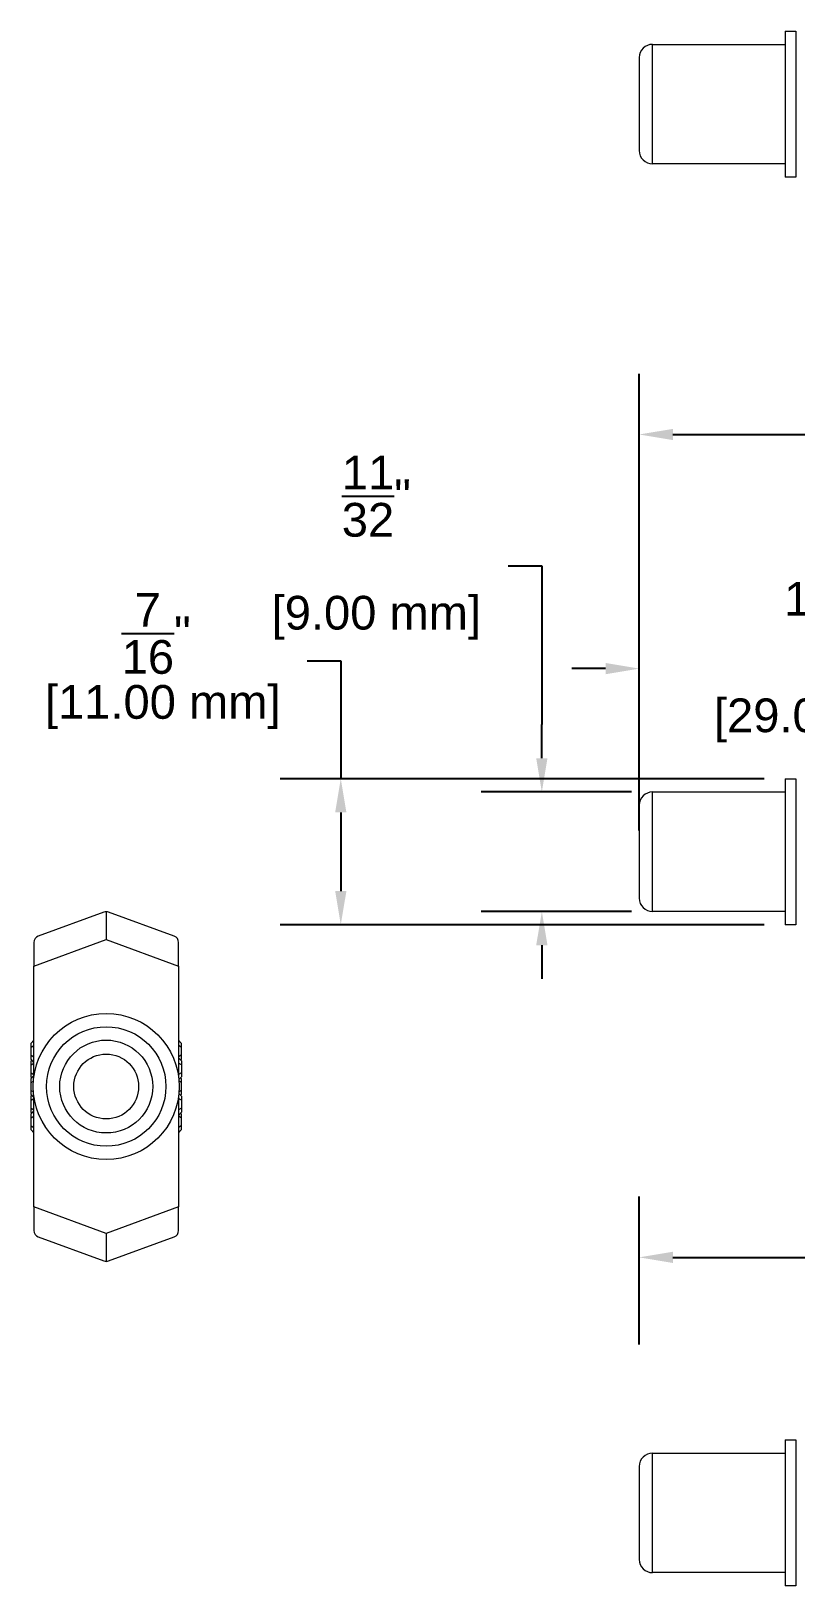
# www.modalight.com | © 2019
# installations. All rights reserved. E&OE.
# Model space of a CAD drawing. Header units: inches. Extents: x -0.28 to 6.04, y 1.09 to 6.89.
# Drawn here: x -0.281 to 1.987, y 1.856 to 6.466 of the extents above; entities that cross this region are included whole.
import ezdxf

# ---------------------------------------------------------------- set-up
doc = ezdxf.new("R2010")
doc.units = ezdxf.units.IN
doc.header["$MEASUREMENT"] = 0
doc.layers.get('Defpoints').update_dxf_attribs({"color": 1})
doc.layers.add('5Pin Male Connector', color=7, linetype='Continuous')
doc.styles.get("Standard").update_dxf_attribs({"font": 'Arial.ttf'})
doc.dimstyles.new('.1 DIM', dxfattribs={"dimscale": 0, "dimtxt": 0.1, "dimasz": 0.1, "dimexe": 0.18, "dimexo": 0.0625, "dimgap": 0.09, "dimtad": 0, "dimtih": 1, "dimtoh": 1, "dimdec": 5, "dimzin": 0, "dimdsep": 46, "dimlunit": 4, "dimtxsty": 'Standard', "dimcen": 0.09, "dimadec": 0, "dimazin": 0, "dimtfac": 1, "dimtdec": 5, "dimtofl": 0, "dimtmove": 0, "dimatfit": 3, "dimfxl": 1, "dimtolj": 1, "dimtzin": 0, "dimarcsym": 0})

# ---------------------------------------------------------------- blocks, each defined once
blk = doc.blocks.new('*D6')
at = {"layer": 'Defpoints', "color": 0, "lineweight": -2, "transparency": 16777216}
for p, q in [((1.5226, 4.0954), (1.5226, 5.4502)), ((3.6722, 4.0954), (3.6722, 5.4502)), ((1.6226, 5.2702), (2.1445, 5.2702)), ((3.5722, 5.2702), (3.0503, 5.2702))]:
    blk.add_line(p, q, dxfattribs=at)
at = {"layer": 'Defpoints', "color": 0, "transparency": 16777216}
for p in [(3.6722, 5.2702), (1.5226, 4.0329), (3.6722, 4.0329)]:
    blk.add_point(p, dxfattribs=at)
for points in [[(1.6226, 5.2868), (1.6226, 5.2535), (1.5226, 5.2702)], [(3.5722, 5.2868), (3.5722, 5.2535), (3.6722, 5.2702)]]:
    blk.add_solid(points, dxfattribs=at)
at = {"layer": 'Defpoints', "color": 0, "transparency": 16777216, "insert": (2.5974, 5.2702), "char_height": 0.1, "attachment_point": 5}
blk.add_mtext('\\A1;2{\\H1x;\\S5/32;}"\\P [54.60 mm]', dxfattribs=at)
blk = doc.blocks.new('*D7')
at = {"layer": 'Defpoints', "color": 0, "lineweight": -2, "transparency": 16777216}
for p, q in [((1.1337, 4.8803), (1.2337, 4.8803)), ((1.2337, 4.8803), (1.2337, 4.41)), ((1.2337, 4.31), (1.2337, 4.41)), ((1.4995, 4.21), (1.0537, 4.21)), ((1.4995, 3.8557), (1.0537, 3.8557)), ((1.2337, 3.7557), (1.2337, 3.6557))]:
    blk.add_line(p, q, dxfattribs=at)
at = {"layer": 'Defpoints', "color": 0, "transparency": 16777216}
for p in [(1.562, 4.21), (1.2337, 3.8557), (1.562, 3.8557)]:
    blk.add_point(p, dxfattribs=at)
for points in [[(1.217, 4.31), (1.2504, 4.31), (1.2337, 4.21)], [(1.217, 3.7557), (1.2504, 3.7557), (1.2337, 3.8557)]]:
    blk.add_solid(points, dxfattribs=at)
at = {"layer": 'Defpoints', "color": 0, "transparency": 16777216, "char_height": 0.1, "attachment_point": 5}
for s, insert in [('\\A1;{\\H1x;\\S11/32;}"', (0.7429, 5.0872)), ('\\A1;[9.00 mm]', (0.7429, 4.7266))]:
    blk.add_mtext(s, dxfattribs=dict(at, insert=insert))
blk = doc.blocks.new('*D8')
at = {"layer": 'Defpoints', "color": 0, "lineweight": -2, "transparency": 16777216}
for p, q in [((0.5374, 4.5987), (0.6374, 4.5987)), ((0.6374, 4.5987), (0.6374, 4.2494)), ((1.8932, 4.2494), (0.4574, 4.2494)), ((0.6374, 4.1494), (0.6374, 3.9163)), ((1.8932, 3.8163), (0.4574, 3.8163))]:
    blk.add_line(p, q, dxfattribs=at)
at = {"layer": 'Defpoints', "color": 0, "transparency": 16777216}
for p in [(1.9557, 4.2494), (0.6374, 3.8163), (1.9557, 3.8163)]:
    blk.add_point(p, dxfattribs=at)
for points in [[(0.6207, 4.1494), (0.6541, 4.1494), (0.6374, 4.2494)], [(0.6207, 3.9163), (0.6541, 3.9163), (0.6374, 3.8163)]]:
    blk.add_solid(points, dxfattribs=at)
at = {"layer": 'Defpoints', "color": 0, "transparency": 16777216, "insert": (0.09, 4.5987), "char_height": 0.1, "attachment_point": 5}
blk.add_mtext('\\A1;{\\H1x;\\S7/16;}"\\P [11.00 mm]', dxfattribs=at)
blk = doc.blocks.new('*D12')
at = {"layer": 'Defpoints', "color": 0, "lineweight": -2, "transparency": 16777216}
for p, q in [((1.5226, 2.5718), (1.5226, 3.01)), ((3.3651, 2.5718), (3.3651, 3.01)), ((1.6226, 2.83), (2.0142, 2.83)), ((3.2651, 2.83), (2.8736, 2.83))]:
    blk.add_line(p, q, dxfattribs=at)
at = {"layer": 'Defpoints', "color": 0, "transparency": 16777216}
for p in [(1.5226, 2.83), (1.5226, 2.5093), (3.3651, 2.5093)]:
    blk.add_point(p, dxfattribs=at)
for points in [[(1.6226, 2.8467), (1.6226, 2.8133), (1.5226, 2.83)], [(3.2651, 2.8467), (3.2651, 2.8133), (3.3651, 2.83)]]:
    blk.add_solid(points, dxfattribs=at)
at = {"layer": 'Defpoints', "color": 0, "transparency": 16777216, "char_height": 0.1, "attachment_point": 5}
for s, insert in [('\\A1;1{\\H1x;\\S27/32;}"', (2.4439, 3.0369)), ('\\A1;[46.80 mm]', (2.4439, 2.6763))]:
    blk.add_mtext(s, dxfattribs=dict(at, insert=insert))
blk = doc.blocks.new('*D18')
at = {"layer": 'Defpoints', "color": 0, "lineweight": -2, "transparency": 16777216}
for p, q in [((1.5226, 4.3099), (1.5226, 4.7559)), ((2.6643, 4.3099), (2.6643, 4.7559)), ((1.4226, 4.5759), (1.3226, 4.5759)), ((2.7643, 4.5759), (2.8643, 4.5759))]:
    blk.add_line(p, q, dxfattribs=at)
at = {"layer": 'Defpoints', "color": 0, "transparency": 16777216}
for p in [(1.5226, 4.5759), (1.5226, 4.2474), (2.6643, 4.2474)]:
    blk.add_point(p, dxfattribs=at)
for points in [[(1.4226, 4.5926), (1.4226, 4.5592), (1.5226, 4.5759)], [(2.7643, 4.5926), (2.7643, 4.5592), (2.6643, 4.5759)]]:
    blk.add_solid(points, dxfattribs=at)
at = {"layer": 'Defpoints', "color": 0, "transparency": 16777216, "char_height": 0.1, "attachment_point": 5}
for s, insert in [('\\A1;1{\\H1x;\\S5/32;}"', (2.0935, 4.7829)), ('\\A1;[29.00 mm]', (2.0935, 4.4223))]:
    blk.add_mtext(s, dxfattribs=dict(at, insert=insert))

msp = doc.modelspace()

# ---------------------------------------------------------------- linework, layer by layer
at = {"layer": '5Pin Male Connector', "linetype": 'Continuous', "lineweight": 15}
for p, q in [((1.955682, 6.466376), (1.987178, 6.466376)), ((1.955682, 6.466376), (1.955682, 6.033305)), ((1.987178, 6.466376), (1.987178, 6.033305)), ((1.561981, 6.427006), (1.955682, 6.427006)), ((1.561981, 6.072675), (1.561981, 6.427006)), ((1.522611, 6.387635), (1.522611, 6.112045)), ((1.955682, 6.072675), (1.561981, 6.072675)), ((1.987178, 6.033305), (1.955682, 6.033305)), ((1.955682, 4.249412), (1.987178, 4.249412)), ((1.955682, 4.249412), (1.955682, 4.032876)), ((1.987178, 4.249412), (1.987178, 4.032876)), ((1.561981, 4.210042), (1.955682, 4.210042)), ((1.561981, 4.032876), (1.561981, 4.210042)), ((1.522611, 4.170672), (1.522611, 4.032876)), ((1.522611, 4.032876), (1.522611, 3.895081)), ((1.561981, 3.855711), (1.561981, 4.032876)), ((1.955682, 4.032876), (1.955682, 3.816341)), ((1.987178, 4.032876), (1.987178, 3.816341)), ((-0.065023, 3.85379), (-0.259904, 3.782274)), ((-0.058241, 3.854995), (-0.058241, 3.772404)), ((0.143423, 3.782274), (-0.051459, 3.85379)), ((1.955682, 3.855711), (1.561981, 3.855711)), ((1.987178, 3.816341), (1.955682, 3.816341)), ((-0.272808, 3.693664), (-0.058241, 3.772404)), ((-0.272808, 3.763794), (-0.272808, 3.693664)), ((-0.058241, 3.772404), (0.156326, 3.693664)), ((0.156326, 3.693664), (0.156326, 3.763794)), ((-0.272808, 3.365725), (-0.272808, 3.693664)), ((0.156326, 3.693664), (0.156326, 3.365725)), ((-0.280991, 3.464957), (-0.272808, 3.474405)), ((-0.280991, 3.453138), (-0.280991, 3.464957)), ((0.156326, 3.474405), (0.164509, 3.464957)), ((0.164509, 3.464957), (0.164509, 3.453138)), ((-0.281055, 3.412555), (-0.278804, 3.415155)), ((-0.281055, 3.400755), (-0.281055, 3.412555)), ((-0.280991, 3.453138), (-0.272808, 3.457862)), ((-0.280991, 3.429499), (-0.280991, 3.453138)), ((-0.280991, 3.429499), (-0.272808, 3.424775)), ((-0.280991, 3.41768), (-0.280991, 3.429499)), ((-0.272808, 3.408231), (-0.280991, 3.41768)), ((0.164509, 3.453138), (0.156326, 3.457862)), ((0.164509, 3.429499), (0.156326, 3.424775)), ((0.156326, 3.422078), (0.164574, 3.412555)), ((0.164509, 3.41768), (0.162322, 3.415155)), ((0.164509, 3.453138), (0.164509, 3.429499)), ((0.164509, 3.429499), (0.164509, 3.41768)), ((0.164574, 3.412555), (0.164574, 3.400755)), ((-0.281055, 3.400755), (-0.272808, 3.405517)), ((-0.281055, 3.377157), (-0.281055, 3.400755)), ((-0.281055, 3.377157), (-0.272808, 3.372395)), ((-0.281055, 3.365358), (-0.281055, 3.377157)), ((-0.28057, 3.360492), (-0.272808, 3.369454)), ((0.164574, 3.400755), (0.156326, 3.405517)), ((0.164574, 3.377157), (0.156326, 3.372395)), ((0.164574, 3.400755), (0.164574, 3.377157)), ((0.164574, 3.377157), (0.164574, 3.365358)), ((-0.278705, 3.362644), (-0.281055, 3.365358)), ((-0.28057, 3.348543), (-0.28057, 3.360492)), ((-0.28057, 3.348543), (-0.274212, 3.352213)), ((-0.28057, 3.324645), (-0.28057, 3.348543)), ((-0.28057, 3.324645), (-0.274212, 3.320975)), ((-0.28057, 3.312696), (-0.28057, 3.324645)), ((0.164574, 3.365358), (0.157331, 3.356995)), ((0.164088, 3.348543), (0.15773, 3.352213)), ((0.164088, 3.324645), (0.15773, 3.320975)), ((0.162224, 3.362644), (0.164088, 3.360492)), ((0.164088, 3.360492), (0.164088, 3.348543)), ((0.164088, 3.348543), (0.164088, 3.324645)), ((0.164088, 3.324645), (0.164088, 3.312696)), ((-0.281055, 3.30783), (-0.278705, 3.310544)), ((-0.281055, 3.296031), (-0.281055, 3.30783)), ((-0.281055, 3.296031), (-0.272808, 3.300793)), ((-0.281055, 3.272433), (-0.281055, 3.296031)), ((-0.272808, 3.303734), (-0.28057, 3.312696)), ((-0.272808, 2.979524), (-0.272808, 3.307463)), ((0.156326, 3.307463), (0.156326, 2.979524)), ((0.164574, 3.296031), (0.156326, 3.300793)), ((0.157331, 3.316193), (0.164574, 3.30783)), ((0.164088, 3.312696), (0.162224, 3.310544)), ((0.164574, 3.30783), (0.164574, 3.296031)), ((0.164574, 3.296031), (0.164574, 3.272433)), ((-0.281055, 3.272433), (-0.272808, 3.267671)), ((-0.281055, 3.260633), (-0.281055, 3.272433)), ((-0.278804, 3.258033), (-0.281055, 3.260633)), ((-0.280991, 3.255508), (-0.272808, 3.264957)), ((-0.280991, 3.243689), (-0.280991, 3.255508)), ((-0.280991, 3.243689), (-0.272808, 3.248413)), ((-0.280991, 3.220051), (-0.280991, 3.243689)), ((0.164574, 3.272433), (0.156326, 3.267671)), ((0.164574, 3.260633), (0.156326, 3.25111)), ((0.164509, 3.243689), (0.156326, 3.248413)), ((0.162322, 3.258033), (0.164509, 3.255508)), ((0.164509, 3.255508), (0.164509, 3.243689)), ((0.164509, 3.243689), (0.164509, 3.220051)), ((0.164574, 3.272433), (0.164574, 3.260633)), ((-0.280991, 3.220051), (-0.272808, 3.215326)), ((-0.280991, 3.208231), (-0.280991, 3.220051)), ((-0.272808, 3.198783), (-0.280991, 3.208231)), ((0.164509, 3.220051), (0.156326, 3.215326)), ((0.164509, 3.208231), (0.156326, 3.198783)), ((0.164509, 3.220051), (0.164509, 3.208231)), ((-0.058241, 2.900784), (-0.272808, 2.979524)), ((-0.272808, 2.979524), (-0.272808, 2.909394)), ((0.156326, 2.979524), (-0.058241, 2.900784)), ((0.156326, 2.909394), (0.156326, 2.979524)), ((-0.259904, 2.890914), (-0.065023, 2.819398)), ((-0.058241, 2.900784), (-0.058241, 2.818193)), ((-0.051459, 2.819398), (0.143423, 2.890914)), ((1.955682, 2.288807), (1.987178, 2.288807)), ((1.955682, 2.288807), (1.955682, 1.855736)), ((1.987178, 2.288807), (1.987178, 1.855736)), ((1.561981, 2.249437), (1.955682, 2.249437)), ((1.561981, 1.895106), (1.561981, 2.249437)), ((1.522611, 2.210067), (1.522611, 1.934477)), ((1.955682, 1.895106), (1.561981, 1.895106)), ((1.987178, 1.855736), (1.955682, 1.855736))]:
    msp.add_line(p, q, dxfattribs=at)
for radius in [0.216535, 0.177165, 0.137795, 0.096112]:
    msp.add_circle((-0.058241, 3.336594), radius, dxfattribs=at)
for centre, radius, start, end in [((1.561981, 6.387635), 0.03937, 90, 180), ((1.561981, 6.112045), 0.03937, 180, 270), ((1.561981, 4.170672), 0.03937, 90, 180), ((1.561981, 3.895081), 0.03937, 180, 270), ((-0.058241, 3.83531), 0.019685, 90, 110.151747), ((-0.058241, 3.83531), 0.019685, 69.848253, 90), ((-0.253123, 3.763794), 0.019685, 110.151747, 180), ((0.136641, 3.763794), 0.019685, 0, 69.848253), ((-0.253123, 2.909394), 0.019685, 180, 249.848253), ((0.136641, 2.909394), 0.019685, 290.151747, 0), ((-0.058241, 2.837878), 0.019685, 249.848253, 270), ((-0.058241, 2.837878), 0.019685, 270, 290.151747), ((1.561981, 2.210067), 0.03937, 90, 180), ((1.561981, 1.934477), 0.03937, 180, 270)]:
    msp.add_arc(centre, radius, start, end, dxfattribs=at)

# ---------------------------------------------------------------- dimensions: what is measured, and where the dimension line sits
at = {"layer": 'Defpoints'}
for base, p1, p2, angle, override, picture, middle in [((3.672217, 5.270182), (1.522611, 4.032876), (3.672217, 4.032876), 180, {"dimscale": 1, "dimpost": '\\X'}, '*D6', (2.597414, 5.270182)), ((1.233694, 3.855711), (1.561981, 4.210042), (1.561981, 3.855711), 90, {"dimscale": 1, "dimpost": '\\X', "dimtmove": 1}, '*D7', (1.063499, 4.880267)), ((0.637415, 3.816341), (1.955682, 4.249412), (1.955682, 3.816341), 90, {"dimscale": 1, "dimpost": '\\X', "dimtmove": 1}, '*D8', (0.427983, 4.598663)), ((1.522611, 2.829985), (3.365131, 2.50928), (1.522611, 2.50928), 180, {"dimscale": 1, "dimpost": '\\X'}, '*D12', (2.443871, 2.829985))]:
    dim = msp.add_linear_dim(base=base, p1=p1, p2=p2, angle=angle, dimstyle='.1 DIM', override=override, dxfattribs=at)
    dim.commit()
    dim.dimension.update_dxf_attribs({"geometry": picture, "text_midpoint": middle, "dimtype": 160})
dim = msp.add_linear_dim(base=(1.522611, 4.575913), p1=(2.664343, 4.247443), p2=(1.522611, 4.247443), angle=180, dimstyle='.1 DIM', override={"dimscale": 1, "dimpost": '\\X'}, dxfattribs=at)
dim.commit()
dim.dimension.update_dxf_attribs({"geometry": '*D18', "text_midpoint": (2.093477, 4.575913)})

doc.saveas('drawing.dxf')
